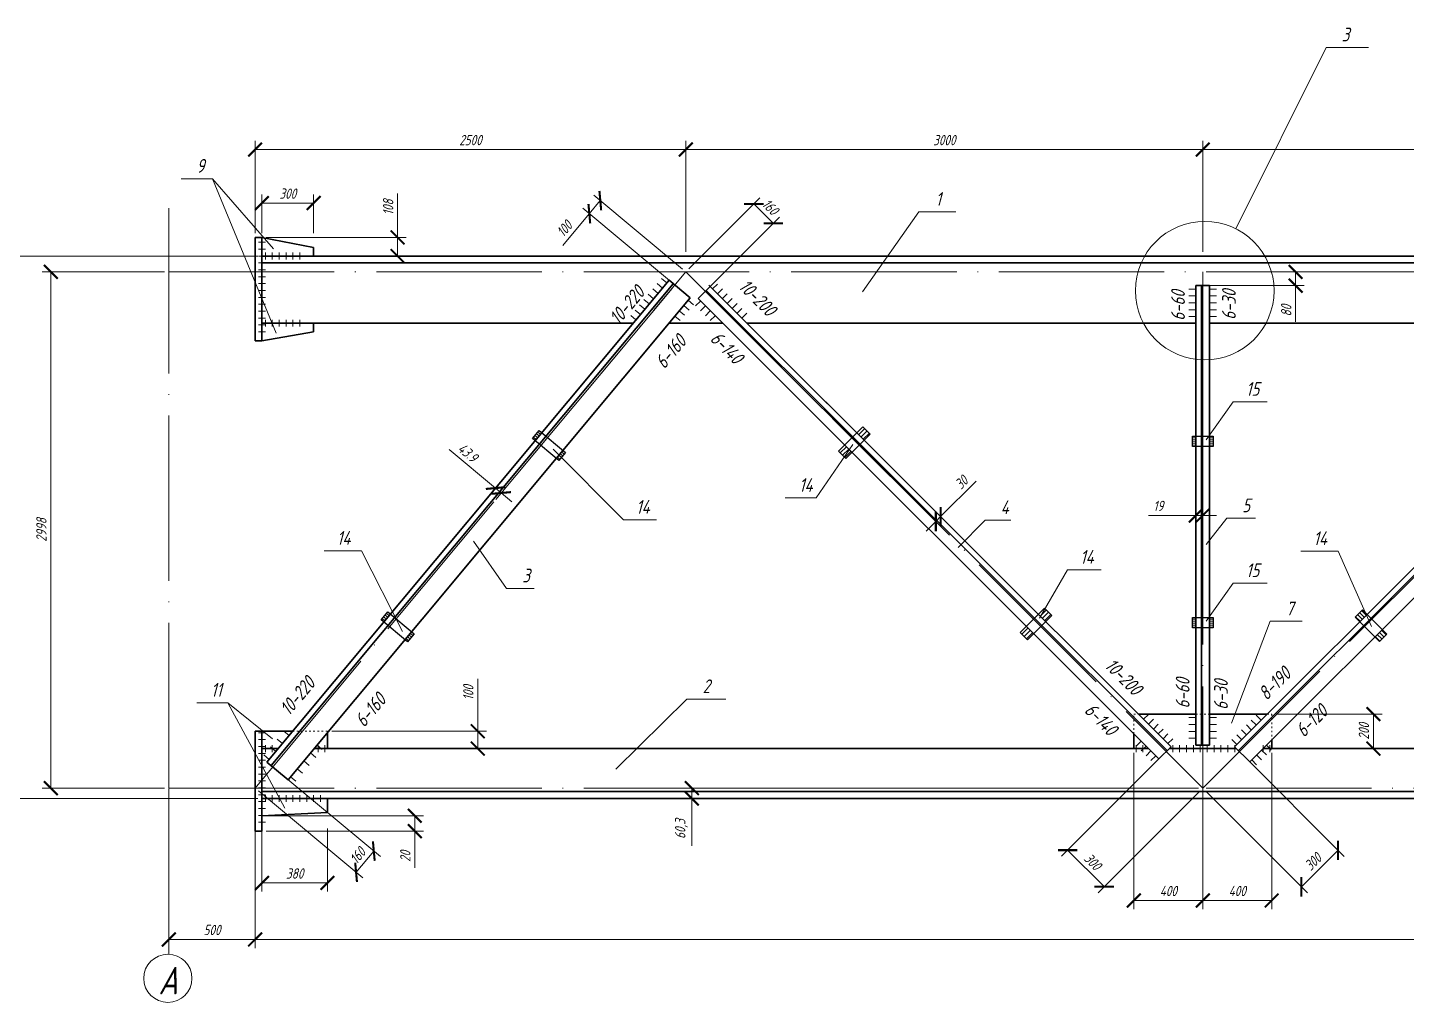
# Model space of a CAD drawing. Header units: millimetres. Extents: x 1665 to 4316, y 443 to 1647.
# Drawn here: x 2627.6 to 2827.6, y 1297.8 to 1439.3 of the extents above; entities that cross this region are included whole.
import ezdxf

# ---------------------------------------------------------------- set-up
doc = ezdxf.new("R2010")
doc.units = ezdxf.units.MM
doc.linetypes.add('ACAD_ISO03W100', pattern=[30, 12, -18])
doc.linetypes.add('ACAD_ISO04W100', pattern=[30, 24, -3, 0, -3])
doc.layers.get('0').update_dxf_attribs({"lineweight": 18})
doc.styles.get("Standard").update_dxf_attribs({"font": 'romans.shx', "width": 0.75, "oblique": 15, "height": 1.5})
doc.dimstyles.new('ISO-25', dxfattribs={"dimtxt": 1.5, "dimasz": 2, "dimexe": 1.25, "dimexo": 0.625, "dimtad": 1, "dimtxsty": 'Standard', "dimblk": 'ARCHTICK', "dimcen": 2.5, "dimadec": 0, "dimazin": 0, "dimtfac": 1, "dimtmove": 0, "dimatfit": 3, "dimldrblk": 'NONE', "dimfxl": 1, "dimlwd": 18, "dimlwe": 18, "dimarcsym": 0})

# ---------------------------------------------------------------- blocks, each defined once
blk = doc.blocks.new('_ArchTick')
at = {"color": 0, "linetype": 'ByBlock', "const_width": 0.15}
blk.add_lwpolyline([(-0.5, -0.5), (0.5, 0.5)], dxfattribs=at)
blk = doc.blocks.new('*D100')
at = {"color": 0, "lineweight": 18, "transparency": 16777216}
for p, q in [((2660.58, 1409.46), (2660.58, 1422.84)), ((2723.08, 1409.46), (2723.08, 1422.84)), ((2660.58, 1421.59), (2723.08, 1421.59))]:
    blk.add_line(p, q, dxfattribs=at)
at = {"layer": 'Defpoints', "color": 0, "transparency": 16777216}
for p in [(2723.08, 1421.59), (2660.58, 1408.83), (2723.08, 1408.83)]:
    blk.add_point(p, dxfattribs=at)
at = {"color": 0, "lineweight": 18, "transparency": 16777216, "xscale": 2, "yscale": 2, "zscale": 2, "rotation": 180}
blk.add_blockref('_ArchTick', (2660.58, 1421.59), dxfattribs=at)
at = {"color": 0, "lineweight": 18, "transparency": 16777216, "xscale": 2, "yscale": 2, "zscale": 2}
blk.add_blockref('_ArchTick', (2723.08, 1421.59), dxfattribs=at)
at = {"color": 0, "transparency": 16777216, "insert": (2691.83, 1422.96), "char_height": 1.5, "attachment_point": 5}
blk.add_mtext('2500', dxfattribs=at)
blk = doc.blocks.new('_None')
blk = doc.blocks.new('*D101')
at = {"color": 0, "lineweight": 18, "transparency": 16777216}
for p, q in [((2723.08, 1406.75), (2723.08, 1422.84)), ((2798.08, 1406.75), (2798.08, 1422.84)), ((2723.08, 1421.59), (2798.08, 1421.59))]:
    blk.add_line(p, q, dxfattribs=at)
at = {"layer": 'Defpoints', "color": 0, "transparency": 16777216}
for p in [(2798.08, 1421.59), (2723.08, 1406.12), (2798.08, 1406.12)]:
    blk.add_point(p, dxfattribs=at)
at = {"color": 0, "lineweight": 18, "transparency": 16777216, "xscale": 2, "yscale": 2, "zscale": 2, "rotation": 180}
blk.add_blockref('_ArchTick', (2723.08, 1421.59), dxfattribs=at)
at = {"color": 0, "lineweight": 18, "transparency": 16777216, "xscale": 2, "yscale": 2, "zscale": 2}
blk.add_blockref('_ArchTick', (2798.08, 1421.59), dxfattribs=at)
at = {"color": 0, "transparency": 16777216, "insert": (2760.58, 1422.96), "char_height": 1.5, "attachment_point": 5}
blk.add_mtext('3000', dxfattribs=at)
blk = doc.blocks.new('*D102')
at = {"color": 0, "lineweight": 18, "transparency": 16777216}
for p, q in [((2798.08, 1406.75), (2798.08, 1422.84)), ((2873.08, 1406.75), (2873.08, 1422.84)), ((2798.08, 1421.59), (2873.08, 1421.59))]:
    blk.add_line(p, q, dxfattribs=at)
at = {"layer": 'Defpoints', "color": 0, "transparency": 16777216}
for p in [(2873.08, 1421.59), (2798.08, 1406.12), (2873.08, 1406.12)]:
    blk.add_point(p, dxfattribs=at)
at = {"color": 0, "lineweight": 18, "transparency": 16777216, "xscale": 2, "yscale": 2, "zscale": 2, "rotation": 180}
blk.add_blockref('_ArchTick', (2798.08, 1421.59), dxfattribs=at)
at = {"color": 0, "lineweight": 18, "transparency": 16777216, "xscale": 2, "yscale": 2, "zscale": 2}
blk.add_blockref('_ArchTick', (2873.08, 1421.59), dxfattribs=at)
at = {"color": 0, "transparency": 16777216, "insert": (2835.58, 1422.96), "char_height": 1.5, "attachment_point": 5}
blk.add_mtext('3000', dxfattribs=at)
blk = doc.blocks.new('*D106')
at = {"color": 0, "lineweight": 18, "transparency": 16777216}
for p, q in [((2722.6, 1404.23), (2709.71, 1414.98)), ((2721.01, 1402.32), (2708.12, 1413.07)), ((2710.67, 1414.18), (2709.08, 1412.27)), ((2709.08, 1412.27), (2705.24, 1407.67))]:
    blk.add_line(p, q, dxfattribs=at)
at = {"layer": 'Defpoints', "color": 0, "transparency": 16777216}
for p in [(2709.08, 1412.27), (2723.08, 1403.83), (2721.49, 1401.92)]:
    blk.add_point(p, dxfattribs=at)
at = {"color": 0, "lineweight": 18, "transparency": 16777216, "xscale": 2, "yscale": 2, "zscale": 2}
for p, rotation in [((2710.67, 1414.18), 50.17563601300379), ((2709.08, 1412.27), 230.1756360130038)]:
    blk.add_blockref('_ArchTick', p, dxfattribs=dict(at, rotation=rotation))
at = {"color": 0, "transparency": 16777216, "insert": (2705.46, 1410.08), "char_height": 1.5, "attachment_point": 5, "rotation": 50.1756}
blk.add_mtext('100', dxfattribs=at)
blk = doc.blocks.new('*D107')
at = {"color": 0, "lineweight": 18, "transparency": 16777216}
for p, q in [((2723.52, 1404.27), (2733.83, 1414.59)), ((2732.94, 1413.7), (2735.78, 1410.87)), ((2726.35, 1401.45), (2736.66, 1411.76))]:
    blk.add_line(p, q, dxfattribs=at)
at = {"layer": 'Defpoints', "color": 0, "transparency": 16777216}
for p in [(2735.78, 1410.87), (2723.08, 1403.83), (2725.91, 1401)]:
    blk.add_point(p, dxfattribs=at)
at = {"color": 0, "lineweight": 18, "transparency": 16777216, "xscale": 2, "yscale": 2, "zscale": 2}
for p, rotation in [((2732.94, 1413.7), 135.0191049607834), ((2735.78, 1410.87), 315.0191049607834)]:
    blk.add_blockref('_ArchTick', p, dxfattribs=dict(at, rotation=rotation))
at = {"color": 0, "transparency": 16777216, "insert": (2735.33, 1413.26), "char_height": 1.5, "attachment_point": 5, "rotation": 315.0191}
blk.add_mtext('160', dxfattribs=at)
blk = doc.blocks.new('*D113')
at = {"color": 0, "lineweight": 18, "transparency": 16777216}
for p, q in [((2798.71, 1403.83), (2812.81, 1403.83)), ((2811.56, 1403.83), (2811.56, 1401.83)), ((2798.71, 1401.83), (2812.81, 1401.83)), ((2811.56, 1401.83), (2811.56, 1396.57))]:
    blk.add_line(p, q, dxfattribs=at)
at = {"layer": 'Defpoints', "color": 0, "transparency": 16777216}
for p in [(2798.08, 1403.83), (2798.08, 1401.83), (2811.56, 1401.83)]:
    blk.add_point(p, dxfattribs=at)
at = {"color": 0, "lineweight": 18, "transparency": 16777216, "xscale": 2, "yscale": 2, "zscale": 2}
for p, rotation in [((2811.56, 1403.83), 90), ((2811.56, 1401.83), 270)]:
    blk.add_blockref('_ArchTick', p, dxfattribs=dict(at, rotation=rotation))
at = {"color": 0, "transparency": 16777216, "insert": (2810.19, 1398.2), "char_height": 1.5, "attachment_point": 5, "rotation": 90}
blk.add_mtext('80', dxfattribs=at)
blk = doc.blocks.new('*D116')
at = {"color": 0, "lineweight": 18, "transparency": 16777216}
for p, q in [((2661.58, 1409.46), (2661.58, 1415.07)), ((2669.08, 1409.46), (2669.08, 1415.07)), ((2661.58, 1413.82), (2669.08, 1413.82))]:
    blk.add_line(p, q, dxfattribs=at)
at = {"layer": 'Defpoints', "color": 0, "transparency": 16777216}
for p in [(2669.08, 1413.82), (2661.58, 1408.83), (2669.08, 1408.83)]:
    blk.add_point(p, dxfattribs=at)
at = {"color": 0, "lineweight": 18, "transparency": 16777216, "xscale": 2, "yscale": 2, "zscale": 2, "rotation": 180}
blk.add_blockref('_ArchTick', (2661.58, 1413.82), dxfattribs=at)
at = {"color": 0, "lineweight": 18, "transparency": 16777216, "xscale": 2, "yscale": 2, "zscale": 2}
blk.add_blockref('_ArchTick', (2669.08, 1413.82), dxfattribs=at)
at = {"color": 0, "transparency": 16777216, "insert": (2665.33, 1415.19), "char_height": 1.5, "attachment_point": 5}
blk.add_mtext('300', dxfattribs=at)
blk = doc.blocks.new('*D117')
at = {"color": 0, "lineweight": 18, "transparency": 16777216}
for p, q in [((2844.08, 1406.12), (2844.08, 1413.09)), ((2798.71, 1406.12), (2845.33, 1406.12)), ((2844.08, 1403.83), (2844.08, 1406.12)), ((2798.71, 1403.83), (2845.33, 1403.83))]:
    blk.add_line(p, q, dxfattribs=at)
at = {"layer": 'Defpoints', "color": 0, "transparency": 16777216}
for p in [(2798.08, 1406.12), (2844.08, 1406.12), (2798.08, 1403.83)]:
    blk.add_point(p, dxfattribs=at)
at = {"color": 0, "lineweight": 18, "transparency": 16777216, "xscale": 2, "yscale": 2, "zscale": 2}
for p, rotation in [((2844.08, 1406.12), 90), ((2844.08, 1403.83), 270)]:
    blk.add_blockref('_ArchTick', p, dxfattribs=dict(at, rotation=rotation))
at = {"color": 0, "transparency": 16777216, "insert": (2842.56, 1410.61), "char_height": 1.5, "attachment_point": 5, "rotation": 90}
blk.add_mtext('91,7', dxfattribs=at)
blk = doc.blocks.new('*D118')
at = {"color": 0, "lineweight": 18, "transparency": 16777216}
for p, q in [((2788.08, 1333.99), (2788.08, 1311.31)), ((2798.08, 1333.99), (2798.08, 1311.31)), ((2788.08, 1312.56), (2798.08, 1312.56))]:
    blk.add_line(p, q, dxfattribs=at)
at = {"layer": 'Defpoints', "color": 0, "transparency": 16777216}
for p in [(2788.08, 1334.62), (2798.08, 1334.62), (2798.08, 1312.56)]:
    blk.add_point(p, dxfattribs=at)
at = {"color": 0, "lineweight": 18, "transparency": 16777216, "xscale": 2, "yscale": 2, "zscale": 2, "rotation": 180}
blk.add_blockref('_ArchTick', (2788.08, 1312.56), dxfattribs=at)
at = {"color": 0, "lineweight": 18, "transparency": 16777216, "xscale": 2, "yscale": 2, "zscale": 2}
blk.add_blockref('_ArchTick', (2798.08, 1312.56), dxfattribs=at)
at = {"color": 0, "transparency": 16777216, "insert": (2793.08, 1313.94), "char_height": 1.5, "attachment_point": 5}
blk.add_mtext('400', dxfattribs=at)
blk = doc.blocks.new('*D119')
at = {"color": 0, "lineweight": 18, "transparency": 16777216}
for p, q in [((2798.08, 1333.99), (2798.08, 1311.31)), ((2808.08, 1333.99), (2808.08, 1311.31)), ((2798.08, 1312.56), (2808.08, 1312.56))]:
    blk.add_line(p, q, dxfattribs=at)
at = {"layer": 'Defpoints', "color": 0, "transparency": 16777216}
for p in [(2798.08, 1334.62), (2808.08, 1334.62), (2808.08, 1312.56)]:
    blk.add_point(p, dxfattribs=at)
at = {"color": 0, "lineweight": 18, "transparency": 16777216, "xscale": 2, "yscale": 2, "zscale": 2, "rotation": 180}
blk.add_blockref('_ArchTick', (2798.08, 1312.56), dxfattribs=at)
at = {"color": 0, "lineweight": 18, "transparency": 16777216, "xscale": 2, "yscale": 2, "zscale": 2}
blk.add_blockref('_ArchTick', (2808.08, 1312.56), dxfattribs=at)
at = {"color": 0, "transparency": 16777216, "insert": (2803.08, 1313.94), "char_height": 1.5, "attachment_point": 5}
blk.add_mtext('400', dxfattribs=at)
blk = doc.blocks.new('*D120')
at = {"color": 0, "lineweight": 18, "transparency": 16777216}
for p, q in [((2792.33, 1333.74), (2777.59, 1318.99)), ((2797.64, 1328.44), (2782.9, 1313.69)), ((2778.48, 1319.87), (2783.78, 1314.57))]:
    blk.add_line(p, q, dxfattribs=at)
at = {"layer": 'Defpoints', "color": 0, "transparency": 16777216}
for p in [(2792.78, 1334.18), (2798.08, 1328.88), (2783.78, 1314.57)]:
    blk.add_point(p, dxfattribs=at)
at = {"color": 0, "lineweight": 18, "transparency": 16777216, "xscale": 2, "yscale": 2, "zscale": 2}
for p, rotation in [((2778.48, 1319.87), 135.0191049607835), ((2783.78, 1314.57), 315.0191049607835)]:
    blk.add_blockref('_ArchTick', p, dxfattribs=dict(at, rotation=rotation))
at = {"color": 0, "transparency": 16777216, "insert": (2782.1, 1318.2), "char_height": 1.5, "attachment_point": 5, "rotation": 315.0191}
blk.add_mtext('300', dxfattribs=at)
blk = doc.blocks.new('*D121')
at = {"color": 0, "lineweight": 18, "transparency": 16777216}
for p, q in [((2803.83, 1333.74), (2818.59, 1318.97)), ((2798.52, 1328.44), (2813.29, 1313.67)), ((2812.4, 1314.55), (2817.71, 1319.85))]:
    blk.add_line(p, q, dxfattribs=at)
at = {"layer": 'Defpoints', "color": 0, "transparency": 16777216}
for p in [(2803.39, 1334.18), (2798.08, 1328.88), (2817.71, 1319.85)]:
    blk.add_point(p, dxfattribs=at)
at = {"color": 0, "lineweight": 18, "transparency": 16777216, "xscale": 2, "yscale": 2, "zscale": 2}
for p, rotation in [((2817.71, 1319.85), 44.9808950392165), ((2812.4, 1314.55), 224.9808950392165)]:
    blk.add_blockref('_ArchTick', p, dxfattribs=dict(at, rotation=rotation))
at = {"color": 0, "transparency": 16777216, "insert": (2814.08, 1318.18), "char_height": 1.5, "attachment_point": 5, "rotation": 44.9809}
blk.add_mtext('300', dxfattribs=at)
blk = doc.blocks.new('*D126')
at = {"color": 0, "lineweight": 18, "transparency": 16777216}
for p, q in [((2661.58, 1324.25), (2661.58, 1313.86)), ((2671.08, 1323.01), (2671.08, 1313.86)), ((2661.58, 1315.11), (2671.08, 1315.11))]:
    blk.add_line(p, q, dxfattribs=at)
at = {"layer": 'Defpoints', "color": 0, "transparency": 16777216}
for p in [(2661.58, 1324.87), (2671.08, 1323.63), (2671.08, 1315.11)]:
    blk.add_point(p, dxfattribs=at)
at = {"color": 0, "lineweight": 18, "transparency": 16777216, "xscale": 2, "yscale": 2, "zscale": 2, "rotation": 180}
blk.add_blockref('_ArchTick', (2661.58, 1315.11), dxfattribs=at)
at = {"color": 0, "lineweight": 18, "transparency": 16777216, "xscale": 2, "yscale": 2, "zscale": 2}
blk.add_blockref('_ArchTick', (2671.08, 1315.11), dxfattribs=at)
at = {"color": 0, "transparency": 16777216, "insert": (2666.33, 1316.48), "char_height": 1.5, "attachment_point": 5}
blk.add_mtext('380', dxfattribs=at)
blk = doc.blocks.new('*D128')
at = {"color": 0, "lineweight": 18, "transparency": 16777216}
for p, q in [((2648.08, 1325.75), (2648.08, 1305.65)), ((2660.58, 1325.75), (2660.58, 1305.65)), ((2648.08, 1306.9), (2660.58, 1306.9))]:
    blk.add_line(p, q, dxfattribs=at)
at = {"layer": 'Defpoints', "color": 0, "transparency": 16777216}
for p in [(2648.08, 1326.38), (2660.58, 1326.38), (2660.58, 1306.9)]:
    blk.add_point(p, dxfattribs=at)
at = {"color": 0, "lineweight": 18, "transparency": 16777216, "xscale": 2, "yscale": 2, "zscale": 2, "rotation": 180}
blk.add_blockref('_ArchTick', (2648.08, 1306.9), dxfattribs=at)
at = {"color": 0, "lineweight": 18, "transparency": 16777216, "xscale": 2, "yscale": 2, "zscale": 2}
blk.add_blockref('_ArchTick', (2660.58, 1306.9), dxfattribs=at)
at = {"color": 0, "transparency": 16777216, "insert": (2654.33, 1308.28), "char_height": 1.5, "attachment_point": 5}
blk.add_mtext('500', dxfattribs=at)
blk = doc.blocks.new('*D129')
at = {"color": 0, "lineweight": 18, "transparency": 16777216}
for p, q in [((2660.58, 1328.26), (2660.58, 1305.65)), ((3098.08, 1328.26), (3098.08, 1305.65)), ((2660.58, 1306.9), (3098.08, 1306.9))]:
    blk.add_line(p, q, dxfattribs=at)
at = {"layer": 'Defpoints', "color": 0, "transparency": 16777216}
for p in [(2660.58, 1328.88), (3098.08, 1328.88), (3098.08, 1306.9)]:
    blk.add_point(p, dxfattribs=at)
at = {"color": 0, "lineweight": 18, "transparency": 16777216, "xscale": 2, "yscale": 2, "zscale": 2, "rotation": 180}
blk.add_blockref('_ArchTick', (2660.58, 1306.9), dxfattribs=at)
at = {"color": 0, "lineweight": 18, "transparency": 16777216, "xscale": 2, "yscale": 2, "zscale": 2}
blk.add_blockref('_ArchTick', (3098.08, 1306.9), dxfattribs=at)
at = {"color": 0, "transparency": 16777216, "insert": (2879.33, 1308.28), "char_height": 1.5, "attachment_point": 5}
blk.add_mtext('17500', dxfattribs=at)
blk = doc.blocks.new('*D130')
at = {"color": 0, "lineweight": 18, "transparency": 16777216}
for p, q in [((2808.71, 1339.62), (2824.09, 1339.62)), ((2822.84, 1339.62), (2822.84, 1334.62)), ((2808.71, 1334.62), (2824.09, 1334.62))]:
    blk.add_line(p, q, dxfattribs=at)
at = {"layer": 'Defpoints', "color": 0, "transparency": 16777216}
for p in [(2808.08, 1339.62), (2808.08, 1334.62), (2822.84, 1334.62)]:
    blk.add_point(p, dxfattribs=at)
at = {"color": 0, "lineweight": 18, "transparency": 16777216, "xscale": 2, "yscale": 2, "zscale": 2}
for p, rotation in [((2822.84, 1339.62), 90), ((2822.84, 1334.62), 270)]:
    blk.add_blockref('_ArchTick', p, dxfattribs=dict(at, rotation=rotation))
at = {"color": 0, "transparency": 16777216, "insert": (2821.46, 1337.12), "char_height": 1.5, "attachment_point": 5, "rotation": 90}
blk.add_mtext('200', dxfattribs=at)
blk = doc.blocks.new('*D132')
at = {"color": 0, "lineweight": 18, "transparency": 16777216}
for p, q in [((2797.46, 1328.88), (2722.71, 1328.88)), ((2723.96, 1328.88), (2723.96, 1327.37)), ((2797.46, 1327.37), (2722.71, 1327.37)), ((2723.96, 1327.37), (2723.96, 1320.51))]:
    blk.add_line(p, q, dxfattribs=at)
at = {"layer": 'Defpoints', "color": 0, "transparency": 16777216}
for p in [(2723.96, 1328.88), (2798.08, 1328.88), (2798.08, 1327.37)]:
    blk.add_point(p, dxfattribs=at)
at = {"color": 0, "lineweight": 18, "transparency": 16777216, "xscale": 2, "yscale": 2, "zscale": 2}
for p, rotation in [((2723.96, 1328.88), 90), ((2723.96, 1327.37), 270)]:
    blk.add_blockref('_ArchTick', p, dxfattribs=dict(at, rotation=rotation))
at = {"color": 0, "transparency": 16777216, "insert": (2722.44, 1322.94), "char_height": 1.5, "attachment_point": 5, "rotation": 90}
blk.add_mtext('60,3', dxfattribs=at)
blk = doc.blocks.new('*D133')
at = {"color": 0, "lineweight": 18, "transparency": 16777216}
for p, q in [((2663.62, 1331.55), (2678.77, 1318.93)), ((2661.06, 1328.48), (2676.2, 1315.85)), ((2675.24, 1316.65), (2677.81, 1319.73))]:
    blk.add_line(p, q, dxfattribs=at)
at = {"layer": 'Defpoints', "color": 0, "transparency": 16777216}
for p in [(2663.14, 1331.95), (2660.58, 1328.88), (2677.81, 1319.73)]:
    blk.add_point(p, dxfattribs=at)
at = {"color": 0, "lineweight": 18, "transparency": 16777216, "xscale": 2, "yscale": 2, "zscale": 2}
for p, rotation in [((2677.81, 1319.73), 50.17563601300478), ((2675.24, 1316.65), 230.1756360130048)]:
    blk.add_blockref('_ArchTick', p, dxfattribs=dict(at, rotation=rotation))
at = {"color": 0, "transparency": 16777216, "insert": (2675.47, 1319.07), "char_height": 1.5, "attachment_point": 5, "rotation": 50.1756}
blk.add_mtext('160', dxfattribs=at)
blk = doc.blocks.new('*D135')
at = {"color": 0, "lineweight": 18, "transparency": 16777216}
for p, q in [((2662.21, 1324.87), (2685, 1324.87)), ((2683.75, 1324.87), (2683.75, 1322.63)), ((2662.21, 1322.63), (2685, 1322.63)), ((2683.75, 1322.63), (2683.75, 1317.29))]:
    blk.add_line(p, q, dxfattribs=at)
at = {"layer": 'Defpoints', "color": 0, "transparency": 16777216}
for p in [(2661.58, 1324.87), (2661.58, 1322.63), (2683.75, 1322.63)]:
    blk.add_point(p, dxfattribs=at)
at = {"color": 0, "lineweight": 18, "transparency": 16777216, "xscale": 2, "yscale": 2, "zscale": 2}
for p, rotation in [((2683.75, 1324.87), 90), ((2683.75, 1322.63), 270)]:
    blk.add_blockref('_ArchTick', p, dxfattribs=dict(at, rotation=rotation))
at = {"color": 0, "transparency": 16777216, "insert": (2682.38, 1318.96), "char_height": 1.5, "attachment_point": 5, "rotation": 90}
blk.add_mtext('20', dxfattribs=at)
blk = doc.blocks.new('*D149')
at = {"color": 0, "lineweight": 18, "transparency": 16777216}
for p, q in [((2647.46, 1403.83), (2629.7, 1403.83)), ((2630.95, 1403.83), (2630.95, 1328.88)), ((2647.46, 1328.88), (2629.7, 1328.88))]:
    blk.add_line(p, q, dxfattribs=at)
at = {"layer": 'Defpoints', "color": 0, "transparency": 16777216}
for p in [(2648.08, 1403.83), (2630.95, 1328.88), (2648.08, 1328.88)]:
    blk.add_point(p, dxfattribs=at)
at = {"color": 0, "lineweight": 18, "transparency": 16777216, "xscale": 2, "yscale": 2, "zscale": 2}
for p, rotation in [((2630.95, 1403.83), 90), ((2630.95, 1328.88), 270)]:
    blk.add_blockref('_ArchTick', p, dxfattribs=dict(at, rotation=rotation))
at = {"color": 0, "transparency": 16777216, "insert": (2629.58, 1366.36), "char_height": 1.5, "attachment_point": 5, "rotation": 90}
blk.add_mtext('2998', dxfattribs=at)
blk = doc.blocks.new('*D150')
at = {"color": 0, "lineweight": 18, "transparency": 16777216}
for p, q in [((2660.96, 1406.12), (2612.2, 1406.12)), ((2613.45, 1406.12), (2613.45, 1327.37)), ((2660.96, 1327.37), (2612.2, 1327.37))]:
    blk.add_line(p, q, dxfattribs=at)
at = {"layer": 'Defpoints', "color": 0, "transparency": 16777216}
for p in [(2661.58, 1406.12), (2613.45, 1327.37), (2661.58, 1327.37)]:
    blk.add_point(p, dxfattribs=at)
at = {"color": 0, "lineweight": 18, "transparency": 16777216, "xscale": 2, "yscale": 2, "zscale": 2}
for p, rotation in [((2613.45, 1406.12), 90), ((2613.45, 1327.37), 270)]:
    blk.add_blockref('_ArchTick', p, dxfattribs=dict(at, rotation=rotation))
at = {"color": 0, "transparency": 16777216, "insert": (2612.07, 1366.75), "char_height": 1.5, "attachment_point": 5, "rotation": 90}
blk.add_mtext('3150', dxfattribs=at)
blk = doc.blocks.new('*D151')
at = {"color": 0, "lineweight": 18, "transparency": 16777216}
for p, q in [((2692.89, 1337.13), (2692.89, 1344.72)), ((2671.71, 1337.13), (2694.14, 1337.13)), ((2692.89, 1334.62), (2692.89, 1337.13)), ((2671.71, 1334.62), (2694.14, 1334.62))]:
    blk.add_line(p, q, dxfattribs=at)
at = {"layer": 'Defpoints', "color": 0, "transparency": 16777216}
for p in [(2671.08, 1337.13), (2671.08, 1334.62), (2692.89, 1334.62)]:
    blk.add_point(p, dxfattribs=at)
at = {"color": 0, "lineweight": 18, "transparency": 16777216, "xscale": 2, "yscale": 2, "zscale": 2}
for p, rotation in [((2692.89, 1337.13), 90), ((2692.89, 1334.62), 270)]:
    blk.add_blockref('_ArchTick', p, dxfattribs=dict(at, rotation=rotation))
at = {"color": 0, "transparency": 16777216, "insert": (2691.52, 1342.73), "char_height": 1.5, "attachment_point": 5, "rotation": 90}
blk.add_mtext('100', dxfattribs=at)
blk = doc.blocks.new('*D154')
at = {"color": 0, "lineweight": 18, "transparency": 16777216}
for p, q in [((2681.26, 1408.83), (2681.26, 1415.21)), ((2662.21, 1408.83), (2682.51, 1408.83)), ((2681.26, 1406.12), (2681.26, 1408.83)), ((2662.21, 1406.12), (2682.51, 1406.12))]:
    blk.add_line(p, q, dxfattribs=at)
at = {"layer": 'Defpoints', "color": 0, "transparency": 16777216}
for p in [(2661.58, 1408.83), (2661.58, 1406.12), (2681.26, 1406.12)]:
    blk.add_point(p, dxfattribs=at)
at = {"color": 0, "lineweight": 18, "transparency": 16777216, "xscale": 2, "yscale": 2, "zscale": 2}
for p, rotation in [((2681.26, 1408.83), 90), ((2681.26, 1406.12), 270)]:
    blk.add_blockref('_ArchTick', p, dxfattribs=dict(at, rotation=rotation))
at = {"color": 0, "transparency": 16777216, "insert": (2679.89, 1413.21), "char_height": 1.5, "attachment_point": 5, "rotation": 90}
blk.add_mtext('108', dxfattribs=at)
blk = doc.blocks.new('*D163')
at = {"color": 0, "lineweight": 18, "transparency": 16777216}
for p, q in [((2725.73, 1401.18), (2760.23, 1366.71)), ((2726.44, 1401.89), (2760.94, 1367.41)), ((2760.05, 1368.3), (2765.19, 1373.44)), ((2759.35, 1367.59), (2757.93, 1366.18)), ((2759.35, 1367.59), (2760.05, 1368.3))]:
    blk.add_line(p, q, dxfattribs=at)
at = {"layer": 'Defpoints', "color": 0, "transparency": 16777216}
for p in [(2725.29, 1401.62), (2726, 1402.33), (2760.05, 1368.3)]:
    blk.add_point(p, dxfattribs=at)
at = {"color": 0, "lineweight": 18, "transparency": 16777216, "xscale": 2, "yscale": 2, "zscale": 2}
for p, rotation in [((2759.35, 1367.59), 45.01910496078195), ((2760.05, 1368.3), 225.0191049607819)]:
    blk.add_blockref('_ArchTick', p, dxfattribs=dict(at, rotation=rotation))
at = {"color": 0, "transparency": 16777216, "insert": (2763.06, 1373.25), "char_height": 1.5, "attachment_point": 5, "rotation": 45.0191}
blk.add_mtext('30', dxfattribs=at)
blk = doc.blocks.new('*D164')
at = {"color": 0, "lineweight": 18, "transparency": 16777216}
for p, q in [((2720.24, 1402.14), (2694.67, 1371.48)), ((2721.09, 1401.44), (2695.51, 1370.77)), ((2695.47, 1372.44), (2688.73, 1378.06)), ((2696.31, 1371.73), (2695.47, 1372.44)), ((2696.31, 1371.73), (2697.85, 1370.45))]:
    blk.add_line(p, q, dxfattribs=at)
at = {"layer": 'Defpoints', "color": 0, "transparency": 16777216}
for p in [(2720.64, 1402.62), (2721.49, 1401.92), (2695.47, 1372.44)]:
    blk.add_point(p, dxfattribs=at)
at = {"color": 0, "lineweight": 18, "transparency": 16777216, "xscale": 2, "yscale": 2, "zscale": 2}
for p, rotation in [((2695.47, 1372.44), 320.1756360129997), ((2696.31, 1371.73), 140.1756360129997)]:
    blk.add_blockref('_ArchTick', p, dxfattribs=dict(at, rotation=rotation))
at = {"color": 0, "transparency": 16777216, "insert": (2691.44, 1377.59), "char_height": 1.5, "attachment_point": 5, "rotation": 320.1756}
blk.add_mtext('43.9', dxfattribs=at)
blk = doc.blocks.new('*D167')
at = {"color": 0, "lineweight": 18, "transparency": 16777216}
for p, q in [((2797.08, 1401.21), (2797.08, 1367.22)), ((2798.08, 1401.21), (2798.08, 1367.22)), ((2797.08, 1368.47), (2790.2, 1368.47)), ((2798.08, 1368.47), (2797.08, 1368.47)), ((2798.08, 1368.47), (2800.08, 1368.47))]:
    blk.add_line(p, q, dxfattribs=at)
at = {"layer": 'Defpoints', "color": 0, "transparency": 16777216}
for p in [(2797.08, 1401.83), (2798.08, 1401.83), (2797.08, 1368.47)]:
    blk.add_point(p, dxfattribs=at)
at = {"color": 0, "lineweight": 18, "transparency": 16777216, "xscale": 2, "yscale": 2, "zscale": 2}
blk.add_blockref('_ArchTick', (2797.08, 1368.47), dxfattribs=at)
at = {"color": 0, "lineweight": 18, "transparency": 16777216, "xscale": 2, "yscale": 2, "zscale": 2, "rotation": 180}
blk.add_blockref('_ArchTick', (2798.08, 1368.47), dxfattribs=at)
at = {"color": 0, "transparency": 16777216, "insert": (2791.64, 1369.85), "char_height": 1.5, "attachment_point": 5}
blk.add_mtext('19', dxfattribs=at)

msp = doc.modelspace()

# ---------------------------------------------------------------- linework, layer by layer
for p, q in [((2802.861, 1410.101), (2815.98, 1436.423)), ((2815.98, 1436.423), (2822.142, 1436.423)), ((2654.424, 1417.361), (2649.849, 1417.361)), ((2663.275, 1407.197), (2654.424, 1417.361)), ((2654.424, 1417.361), (2663.653, 1394.911)), ((2748.726, 1400.955), (2756.903, 1412.54)), ((2756.903, 1412.54), (2762.256, 1412.54)), ((2662.081, 1408.125), (2661.081, 1408.125)), ((2662.081, 1407.125), (2661.081, 1407.125)), ((2662.081, 1405.625), (2662.081, 1406.625)), ((2663.081, 1405.625), (2663.081, 1406.625)), ((2664.081, 1405.625), (2664.081, 1406.625)), ((2665.081, 1405.625), (2665.081, 1406.625)), ((2666.081, 1405.625), (2666.081, 1406.625)), ((2667.081, 1405.625), (2667.081, 1406.625)), ((2662.081, 1406.125), (2661.081, 1406.125)), ((2662.081, 1405.125), (2661.081, 1405.125)), ((2662.081, 1404.125), (2661.081, 1404.125)), ((2662.081, 1403.125), (2661.081, 1403.125)), ((2720.327, 1402.244), (2719.561, 1402.887)), ((2662.081, 1402.125), (2661.081, 1402.125)), ((2662.081, 1401.125), (2661.081, 1401.125)), ((2718.406, 1399.94), (2717.64, 1400.583)), ((2719.047, 1400.708), (2718.28, 1401.351)), ((2719.687, 1401.476), (2718.921, 1402.119)), ((2726.973, 1401.356), (2727.681, 1402.063)), ((2727.681, 1400.649), (2728.388, 1401.356)), ((2728.388, 1399.942), (2729.095, 1400.649)), ((2797.081, 1401.332), (2796.081, 1401.332)), ((2800.081, 1401.332), (2799.081, 1401.332)), ((2662.081, 1400.125), (2661.081, 1400.125)), ((2662.081, 1399.125), (2661.081, 1399.125)), ((2717.125, 1398.404), (2716.359, 1399.047)), ((2717.766, 1399.172), (2717, 1399.815)), ((2723.542, 1398.291), (2722.775, 1398.934)), ((2724.182, 1399.059), (2723.416, 1399.702)), ((2724.499, 1398.881), (2725.206, 1399.588)), ((2725.206, 1398.174), (2725.913, 1398.881)), ((2729.095, 1399.235), (2729.803, 1399.942)), ((2729.803, 1398.528), (2730.51, 1399.235)), ((2730.51, 1397.821), (2731.217, 1398.528)), ((2797.081, 1400.332), (2796.081, 1400.332)), ((2797.081, 1399.332), (2796.081, 1399.332)), ((2800.081, 1400.332), (2799.081, 1400.332)), ((2800.081, 1399.332), (2799.081, 1399.332)), ((2662.081, 1398.125), (2661.081, 1398.125)), ((2662.081, 1397.125), (2661.081, 1397.125)), ((2662.081, 1395.885), (2662.081, 1396.885)), ((2663.081, 1395.885), (2663.081, 1396.885)), ((2664.081, 1395.885), (2664.081, 1396.885)), ((2665.081, 1395.885), (2665.081, 1396.885)), ((2666.081, 1395.885), (2666.081, 1396.885)), ((2667.081, 1395.885), (2667.081, 1396.885)), ((2715.844, 1396.868), (2715.078, 1397.511)), ((2716.485, 1397.636), (2715.719, 1398.279)), ((2722.261, 1396.755), (2721.495, 1397.398)), ((2722.901, 1397.523), (2722.135, 1398.166)), ((2725.913, 1397.467), (2726.62, 1398.174)), ((2726.621, 1396.76), (2727.328, 1397.467)), ((2731.217, 1397.115), (2731.925, 1397.822)), ((2797.081, 1398.332), (2796.081, 1398.332)), ((2797.081, 1397.332), (2796.081, 1397.332)), ((2800.081, 1398.332), (2799.081, 1398.332)), ((2800.081, 1397.332), (2799.081, 1397.332)), ((2662.081, 1396.125), (2661.081, 1396.125)), ((2662.081, 1395.125), (2661.081, 1395.125)), ((2798.593, 1379.454), (2802.507, 1384.96)), ((2802.507, 1384.96), (2807.422, 1384.96)), ((2701.99, 1380.26), (2701.609, 1380.576)), ((2747.901, 1380.442), (2748.785, 1381.326)), ((2748.156, 1380.188), (2749.044, 1381.068)), ((2748.489, 1379.854), (2749.377, 1380.734)), ((2748.82, 1379.521), (2749.708, 1380.401)), ((2701.361, 1379.51), (2700.979, 1379.826)), ((2701.573, 1379.76), (2701.192, 1380.076)), ((2701.782, 1380.01), (2701.4, 1380.326)), ((2747.333, 1378.752), (2741.975, 1371.013)), ((2745.492, 1377.548), (2746.38, 1378.428)), ((2797.081, 1379.754), (2796.581, 1379.754)), ((2797.081, 1379.454), (2796.581, 1379.454)), ((2797.081, 1379.154), (2796.581, 1379.154)), ((2797.081, 1378.854), (2796.581, 1378.854)), ((2797.081, 1378.554), (2796.581, 1378.554)), ((2799.581, 1379.754), (2799.081, 1379.754)), ((2799.581, 1379.454), (2799.081, 1379.454)), ((2799.581, 1379.154), (2799.081, 1379.154)), ((2799.581, 1378.854), (2799.081, 1378.854)), ((2799.581, 1378.554), (2799.081, 1378.554)), ((2703.845, 1378.113), (2714.04, 1367.839)), ((2704.806, 1376.619), (2704.425, 1376.935)), ((2705.019, 1376.869), (2704.637, 1377.185)), ((2705.227, 1377.119), (2704.846, 1377.435)), ((2705.436, 1377.369), (2705.054, 1377.685)), ((2745.825, 1377.215), (2746.714, 1378.094)), ((2746.156, 1376.881), (2747.044, 1377.761)), ((2741.975, 1371.013), (2737.483, 1371.013)), ((2714.04, 1367.839), (2718.819, 1367.839)), ((2762.587, 1363.817), (2766.532, 1367.795)), ((2766.532, 1367.795), (2770.214, 1367.795)), ((2798.591, 1364.232), (2801.562, 1368.053)), ((2801.562, 1368.053), (2805.722, 1368.053)), ((2692.26, 1364.725), (2697.085, 1357.875)), ((2676.015, 1363.318), (2670.62, 1363.318)), ((2681.993, 1351.636), (2676.015, 1363.318)), ((2817.704, 1363.277), (2812.308, 1363.277)), ((2822.546, 1352.335), (2817.704, 1363.277)), ((2774.402, 1353.572), (2778.46, 1360.571)), ((2778.46, 1360.571), (2783.351, 1360.571)), ((2798.593, 1353.128), (2802.507, 1358.634)), ((2802.507, 1358.634), (2807.422, 1358.634)), ((2697.085, 1357.875), (2701.085, 1357.875)), ((2774.5, 1353.861), (2775.388, 1354.741)), ((2774.833, 1353.528), (2775.721, 1354.408)), ((2821.801, 1354.001), (2821.137, 1354.662)), ((2679.409, 1353.185), (2679.027, 1353.501)), ((2679.622, 1353.435), (2679.24, 1353.751)), ((2679.83, 1353.685), (2679.449, 1354.001)), ((2680.038, 1353.935), (2679.657, 1354.251)), ((2775.164, 1353.194), (2776.052, 1354.074)), ((2797.081, 1353.428), (2796.581, 1353.428)), ((2797.081, 1353.128), (2796.581, 1353.128)), ((2797.081, 1352.828), (2796.581, 1352.828)), ((2797.081, 1352.528), (2796.581, 1352.528)), ((2799.581, 1353.428), (2799.081, 1353.428)), ((2799.581, 1353.128), (2799.081, 1353.128)), ((2799.581, 1352.828), (2799.081, 1352.828)), ((2799.581, 1352.528), (2799.081, 1352.528)), ((2802.239, 1338.321), (2807.884, 1353.095)), ((2807.884, 1353.095), (2812.513, 1353.095)), ((2820.901, 1353.101), (2820.236, 1353.762)), ((2821.201, 1353.401), (2820.536, 1354.062)), ((2821.501, 1353.701), (2820.837, 1354.362)), ((2682.854, 1350.294), (2682.473, 1350.61)), ((2683.067, 1350.544), (2682.686, 1350.86)), ((2683.275, 1350.794), (2682.894, 1351.11)), ((2683.484, 1351.044), (2683.102, 1351.36)), ((2771.836, 1351.222), (2772.724, 1352.102)), ((2772.169, 1350.888), (2773.057, 1351.768)), ((2772.5, 1350.555), (2773.388, 1351.435)), ((2797.081, 1352.228), (2796.581, 1352.228)), ((2799.581, 1352.228), (2799.081, 1352.228)), ((2823.774, 1350.228), (2823.109, 1350.89)), ((2824.074, 1350.528), (2823.409, 1351.19)), ((2824.374, 1350.828), (2823.709, 1351.49)), ((2824.674, 1351.128), (2824.01, 1351.79)), ((2656.634, 1341.278), (2652.156, 1341.278)), ((2663.114, 1336.043), (2656.634, 1341.278)), ((2656.634, 1341.278), (2664.88, 1325.985)), ((2712.901, 1331.651), (2723.235, 1341.79)), ((2723.235, 1341.79), (2728.9, 1341.79)), ((2789.497, 1338.874), (2790.204, 1339.581)), ((2790.204, 1338.167), (2790.911, 1338.874)), ((2797.081, 1339.117), (2796.081, 1339.117)), ((2800.081, 1339.117), (2799.081, 1339.117)), ((2805.832, 1338.042), (2805.125, 1338.749)), ((2806.539, 1338.749), (2805.832, 1339.456)), ((2662.081, 1336.925), (2661.081, 1336.925)), ((2661.581, 1334.617), (2661.581, 1337.117)), ((2665.512, 1336.509), (2664.746, 1337.152)), ((2790.912, 1337.46), (2791.619, 1338.167)), ((2791.619, 1336.753), (2792.326, 1337.46)), ((2792.326, 1336.046), (2793.033, 1336.754)), ((2797.081, 1338.117), (2796.081, 1338.117)), ((2797.081, 1337.117), (2796.081, 1337.117)), ((2800.081, 1338.117), (2799.081, 1338.117)), ((2800.081, 1337.117), (2799.081, 1337.117)), ((2803.71, 1335.922), (2803.003, 1336.629)), ((2804.417, 1336.629), (2803.71, 1337.336)), ((2805.125, 1337.335), (2804.418, 1338.042)), ((2662.081, 1335.925), (2661.081, 1335.925)), ((2662.081, 1334.925), (2661.081, 1334.925)), ((2662.081, 1334.117), (2662.081, 1335.117)), ((2663.59, 1334.205), (2662.824, 1334.848)), ((2663.081, 1334.117), (2663.081, 1335.117)), ((2664.551, 1335.357), (2663.785, 1336)), ((2670.336, 1334.488), (2669.57, 1335.13)), ((2669.721, 1334.117), (2669.721, 1335.117)), ((2670.721, 1334.117), (2670.721, 1335.117)), ((2788.397, 1335.117), (2788.397, 1334.117)), ((2788.437, 1334.985), (2789.144, 1335.692)), ((2789.144, 1334.278), (2789.851, 1334.986)), ((2789.397, 1335.117), (2789.397, 1334.117)), ((2793.034, 1335.34), (2793.741, 1336.047)), ((2793.723, 1335.117), (2793.723, 1334.117)), ((2794.723, 1335.117), (2794.723, 1334.117)), ((2795.723, 1335.117), (2795.723, 1334.117)), ((2797.081, 1336.117), (2796.081, 1336.117)), ((2796.723, 1335.117), (2796.723, 1334.117)), ((2797.723, 1335.117), (2797.723, 1334.117)), ((2798.723, 1335.117), (2798.723, 1334.117)), ((2800.081, 1336.117), (2799.081, 1336.117)), ((2799.723, 1335.117), (2799.723, 1334.117)), ((2800.723, 1335.117), (2800.723, 1334.117)), ((2801.723, 1335.117), (2801.723, 1334.117)), ((2803.003, 1335.215), (2802.296, 1335.922)), ((2802.723, 1335.117), (2802.723, 1334.117)), ((2807.315, 1333.692), (2806.608, 1334.4)), ((2806.826, 1335.117), (2806.826, 1334.117)), ((2808.022, 1334.399), (2807.315, 1335.106)), ((2807.826, 1335.117), (2807.826, 1334.117)), ((2662.081, 1333.925), (2661.081, 1333.925)), ((2662.081, 1332.925), (2661.081, 1332.925)), ((2662.63, 1333.053), (2661.864, 1333.696)), ((2668.415, 1332.184), (2667.649, 1332.826)), ((2669.376, 1333.336), (2668.61, 1333.978)), ((2789.851, 1333.572), (2790.559, 1334.279)), ((2790.559, 1332.865), (2791.266, 1333.572)), ((2805.9, 1332.279), (2805.193, 1332.986)), ((2806.608, 1332.986), (2805.901, 1333.693)), ((2662.081, 1331.925), (2661.081, 1331.925)), ((2662.081, 1330.925), (2661.081, 1330.925)), ((2666.494, 1329.88), (2665.728, 1330.522)), ((2667.454, 1331.032), (2666.688, 1331.674)), ((2662.081, 1329.925), (2661.081, 1329.925)), ((2662.081, 1328.925), (2661.081, 1328.925)), ((2662.081, 1327.925), (2661.081, 1327.925)), ((2662.081, 1326.925), (2661.081, 1326.925)), ((2662.081, 1326.875), (2662.081, 1327.875)), ((2663.081, 1326.875), (2663.081, 1327.875)), ((2664.081, 1326.875), (2664.081, 1327.875)), ((2665.081, 1326.875), (2665.081, 1327.875)), ((2666.081, 1326.875), (2666.081, 1327.875)), ((2667.081, 1326.875), (2667.081, 1327.875)), ((2668.081, 1326.875), (2668.081, 1327.875)), ((2669.081, 1326.875), (2669.081, 1327.875)), ((2670.081, 1326.875), (2670.081, 1327.875)), ((2662.081, 1325.925), (2661.081, 1325.925)), ((2662.081, 1324.925), (2661.081, 1324.925)), ((2662.081, 1323.925), (2661.081, 1323.925))]:
    msp.add_line(p, q)
at = {"linetype": 'ACAD_ISO04W100'}
for p, q in [((2648.081, 1328.882), (2648.081, 1413.095)), ((2648.081, 1403.832), (3098.081, 1403.832)), ((2660.581, 1328.882), (2723.081, 1403.832)), ((2723.081, 1403.832), (2798.081, 1328.882)), ((2798.081, 1328.882), (2873.081, 1403.832)), ((2798.081, 1403.832), (2798.081, 1328.882)), ((2648.081, 1304.759), (2648.081, 1347.994)), ((2648.081, 1328.882), (3098.081, 1328.882))]:
    msp.add_line(p, q, dxfattribs=at)
at = {"lineweight": 30}
for p, q in [((2660.581, 1408.832), (2661.581, 1408.832)), ((2660.581, 1408.832), (2660.581, 1393.832)), ((2661.581, 1408.832), (2661.581, 1393.832)), ((2661.581, 1408.832), (2669.081, 1407.375)), ((2669.081, 1406.125), (2669.081, 1407.375)), ((2661.581, 1406.125), (3097.081, 1406.125)), ((2661.581, 1405.125), (3097.081, 1405.125)), ((2662.3, 1332.658), (2720.648, 1402.628)), ((2720.648, 1402.628), (2723.707, 1400.051)), ((2802.678, 1334.89), (2870.602, 1402.769)), ((2662.914, 1332.145), (2721.259, 1402.113)), ((2724.85, 1399.944), (2726.62, 1401.709)), ((2726.053, 1401.144), (2792.918, 1334.324)), ((2726.62, 1401.709), (2793.487, 1334.887)), ((2797.081, 1401.832), (2797.081, 1335.117)), ((2797.081, 1401.832), (2799.081, 1401.832)), ((2797.881, 1401.832), (2797.881, 1335.117)), ((2799.081, 1401.832), (2799.081, 1335.117)), ((2803.244, 1334.325), (2871.17, 1402.206)), ((2804.889, 1332.682), (2872.821, 1400.568)), ((2665.369, 1330.093), (2723.707, 1400.051)), ((2724.85, 1399.944), (2791.709, 1333.129)), ((2661.581, 1396.385), (2715.441, 1396.385)), ((2661.581, 1393.832), (2669.081, 1395.135)), ((2669.081, 1396.385), (2669.081, 1395.135)), ((2720.649, 1396.385), (2728.411, 1396.385)), ((2731.948, 1396.385), (2797.081, 1396.385)), ((2799.081, 1396.385), (2864.213, 1396.385)), ((2661.581, 1393.832), (2660.581, 1393.832)), ((2788.753, 1339.617), (2797.081, 1339.617)), ((2799.081, 1339.617), (2807.408, 1339.617)), ((2661.581, 1337.132), (2660.581, 1337.132)), ((2660.581, 1337.132), (2660.581, 1322.632)), ((2661.581, 1322.632), (2661.581, 1337.132)), ((2661.581, 1337.132), (2666.031, 1337.132)), ((2671.081, 1336.942), (2671.081, 1334.617)), ((2788.081, 1334.617), (2788.081, 1336.755)), ((2661.581, 1334.617), (2663.934, 1334.617)), ((2669.142, 1334.617), (2790.22, 1334.617)), ((2791.709, 1333.129), (2793.487, 1334.887)), ((2793.214, 1334.617), (2802.952, 1334.617)), ((2797.081, 1335.117), (2799.081, 1335.117)), ((2802.678, 1334.89), (2804.889, 1332.682)), ((2806.826, 1334.617), (2940.22, 1334.617)), ((2808.081, 1335.871), (2808.081, 1334.617)), ((2665.369, 1330.093), (2662.3, 1332.658)), ((2661.581, 1328.375), (3097.081, 1328.375)), ((2661.581, 1327.375), (3097.081, 1327.375)), ((2671.081, 1327.375), (2671.081, 1325.335)), ((2671.081, 1325.335), (2661.581, 1324.875)), ((2660.581, 1322.632), (2661.581, 1322.632))]:
    msp.add_line(p, q, dxfattribs=at)
at = {"lineweight": 25}
for p, q in [((2700.837, 1379.655), (2701.801, 1380.804)), ((2701.801, 1380.804), (2705.631, 1377.59)), ((2745.25, 1377.79), (2748.785, 1381.326)), ((2748.785, 1381.326), (2749.846, 1380.265)), ((2704.667, 1376.441), (2700.837, 1379.655)), ((2749.846, 1380.265), (2746.31, 1376.73)), ((2796.581, 1379.954), (2799.581, 1379.954)), ((2796.581, 1378.454), (2796.581, 1379.954)), ((2799.581, 1378.454), (2796.581, 1378.454)), ((2799.581, 1379.954), (2799.581, 1378.454)), ((2705.631, 1377.59), (2704.667, 1376.441)), ((2746.31, 1376.73), (2745.25, 1377.79)), ((2678.884, 1353.329), (2679.848, 1354.478)), ((2679.848, 1354.478), (2683.678, 1351.264)), ((2771.594, 1351.464), (2775.129, 1355)), ((2775.129, 1355), (2776.19, 1353.939)), ((2820.194, 1353.719), (2821.254, 1354.78)), ((2821.254, 1354.78), (2824.79, 1351.244)), ((2682.714, 1350.115), (2678.884, 1353.329)), ((2776.19, 1353.939), (2772.654, 1350.403)), ((2796.581, 1353.628), (2799.581, 1353.628)), ((2796.581, 1352.128), (2796.581, 1353.628)), ((2799.581, 1353.628), (2799.581, 1352.128)), ((2823.729, 1350.184), (2820.194, 1353.719)), ((2683.678, 1351.264), (2682.714, 1350.115)), ((2772.654, 1350.403), (2771.594, 1351.464)), ((2799.581, 1352.128), (2796.581, 1352.128)), ((2824.79, 1351.244), (2823.729, 1350.184))]:
    msp.add_line(p, q, dxfattribs=at)
at = {"linetype": 'ACAD_ISO03W100', "ltscale": 0.02}
for p, q in [((2788.081, 1339.617), (2788.753, 1339.617)), ((2788.081, 1336.755), (2788.081, 1339.617)), ((2797.081, 1339.617), (2799.081, 1339.617)), ((2807.408, 1339.617), (2808.081, 1339.617)), ((2808.081, 1339.617), (2808.081, 1335.871)), ((2666.031, 1337.132), (2671.081, 1337.132)), ((2671.081, 1337.132), (2671.081, 1336.942))]:
    msp.add_line(p, q, dxfattribs=at)
for centre, radius in [((2798.373, 1401.097), 10.061), ((2647.931, 1301.259), 3.5)]:
    msp.add_circle(centre, radius)

# ---------------------------------------------------------------- texts
for s, width, gutter_width, insert, char_height, attachment_point in [('3', 5.08103, 7.5, (2818.793, 1438.295), 2, 5), ('9', 5.08103, 7.5, (2652.661, 1419.234), 2, 5), ('1', 5.08103, 7.5, (2759.715, 1414.412), 2, 5), ('15', 5.08103, 7.5, (2805.319, 1386.833), 2, 5), ('14', 5.08103, 7.5, (2740.486, 1372.886), 2, 5), ('14', 5.08103, 7.5, (2716.852, 1369.711), 2, 5), ('4', 5.08103, 7.5, (2769.344, 1369.667), 2, 5), ('5', 5.08103, 7.5, (2804.374, 1369.925), 2, 5), ('14', 5.08103, 7.5, (2673.432, 1365.191), 2, 5), ('14', 5.08103, 7.5, (2815.12, 1365.15), 2, 5), ('14', 5.08103, 7.5, (2781.272, 1362.443), 2, 5), ('3', 5.08103, 7.5, (2699.897, 1359.747), 2, 5), ('15', 5.08103, 7.5, (2805.319, 1360.506), 2, 5), ('7', 5.08103, 7.5, (2810.696, 1354.968), 2, 5), ('2', 5.08103, 7.5, (2726.047, 1343.663), 2, 5), ('11', 5.08103, 7.5, (2654.968, 1343.151), 2, 5), ('А', 3.84388, 12.5, (2646.562, 1302.933), 4, 1)]:
    msp.add_mtext_dynamic_manual_height_columns(s, width=width, gutter_width=gutter_width, heights=[0], dxfattribs=dict(insert=insert, char_height=char_height, attachment_point=attachment_point))
at = {"char_height": 2, "attachment_point": 1}
for s, width, insert, rotation in [('10-220', 9.5984, (2711.788, 1397.286), 50), ('10-200', 10.41741, (2732.015, 1402.97), 315), ('6-60', 10.41741, (2793.495, 1396.731), 90), ('6-30', 10.41741, (2800.883, 1396.868), 90), ('6-160', 9.5984, (2718.436, 1390.897), 50), ('6-140', 10.41741, (2727.876, 1395.388), 315), ('10-200', 10.41741, (2785.127, 1347.93), 315), ('8-190', 10.41741, (2805.922, 1342.906), 45), ('10-220', 9.5984, (2663.981, 1340.55), 50), ('6-60', 10.41741, (2794.166, 1340.438), 90), ('6-30', 10.41741, (2799.723, 1340.235), 90), ('6-160', 9.5984, (2674.873, 1338.863), 50), ('6-140', 10.41741, (2782.165, 1341.438), 315), ('6-120', 10.41741, (2811.347, 1337.551), 45)]:
    msp.add_mtext_dynamic_manual_height_columns(s, width=width, gutter_width=7.5, heights=[0], dxfattribs=dict(at, insert=insert, rotation=rotation))

# ---------------------------------------------------------------- dimensions: what is measured, and where the dimension line sits
for base, p1, p2, text, picture, middle in [((2723.081, 1421.589), (2660.581, 1408.832), (2723.081, 1408.832), '2500', '*D100', (2691.831, 1422.964)), ((2798.081, 1421.589), (2723.081, 1406.125), (2798.081, 1406.125), '3000', '*D101', (2760.581, 1422.964)), ((2873.081, 1421.589), (2798.081, 1406.125), (2873.081, 1406.125), '3000', '*D102', (2835.581, 1422.964)), ((2669.081, 1413.816), (2661.581, 1408.832), (2669.081, 1408.832), '300', '*D116', (2665.331, 1415.191)), ((2797.081, 1368.475), (2798.081, 1401.832), (2797.081, 1401.832), '19', '*D167', (2791.641, 1369.85)), ((2798.081, 1312.561), (2788.081, 1334.617), (2798.081, 1334.617), '400', '*D118', (2793.081, 1313.936)), ((2808.081, 1312.561), (2798.081, 1334.617), (2808.081, 1334.617), '400', '*D119', (2803.081, 1313.936)), ((3098.081, 1306.904), (2660.581, 1328.882), (3098.081, 1328.882), '17500', '*D129', (2879.331, 1308.279)), ((2660.581, 1306.904), (2648.081, 1326.377), (2660.581, 1326.377), '500', '*D128', (2654.331, 1308.279)), ((2671.081, 1315.109), (2661.581, 1324.875), (2671.081, 1323.632), '380', '*D126', (2666.331, 1316.484))]:
    dim = msp.add_linear_dim(base=base, p1=p1, p2=p2, text=text, dimstyle='ISO-25')
    dim.commit()
    dim.dimension.update_dxf_attribs({"geometry": picture, "text_midpoint": middle})
for base, p1, p2, text, picture, middle in [((2681.262, 1406.125), (2661.581, 1408.832), (2661.581, 1406.125), '108', '*D154', (2681.262, 1413.212)), ((2692.894, 1334.617), (2671.081, 1337.132), (2671.081, 1334.617), '100', '*D151', (2692.894, 1342.726)), ((2723.956, 1328.882), (2798.081, 1327.375), (2798.081, 1328.882), '60,3', '*D132', (2723.956, 1322.944))]:
    dim = msp.add_linear_dim(base=base, p1=p1, p2=p2, angle=90, text=text, dimstyle='ISO-25')
    dim.commit()
    dim.dimension.update_dxf_attribs({"geometry": picture, "text_midpoint": middle, "dimtype": 160})
for p1, p2, distance, text, picture, middle in [((2723.081, 1403.832), (2721.487, 1401.921), -16.158, '100', '*D106', (2705.464, 1410.083)), ((2723.081, 1403.832), (2725.912, 1401.003), 13.954, '160', '*D107', (2735.332, 1413.26)), ((2721.487, 1401.921), (2720.644, 1402.624), 39.306, '43.9', '*D164', (2691.443, 1377.585)), ((2725.292, 1401.622), (2725.999, 1402.329), -48.144, '30', '*D163', (2763.063, 1373.255)), ((2792.776, 1334.184), (2798.081, 1328.882), -20.23, '300', '*D120', (2782.1, 1318.196)), ((2798.081, 1328.882), (2803.386, 1334.184), -20.26, '300', '*D121', (2814.082, 1318.175)), ((2660.581, 1328.882), (2663.142, 1331.954), -19.094, '160', '*D133', (2675.47, 1319.071))]:
    dim = msp.add_aligned_dim(p1=p1, p2=p2, distance=distance, text=text, dimstyle='ISO-25')
    dim.commit()
    dim.dimension.update_dxf_attribs({"geometry": picture, "text_midpoint": middle})
for base, p1, p2, text, picture, middle in [((2844.081, 1406.125), (2798.081, 1403.832), (2798.081, 1406.125), '91,7', '*D117', (2842.563, 1410.609)), ((2613.449, 1327.375), (2661.581, 1406.125), (2661.581, 1327.375), '3150', '*D150', (2612.074, 1366.75)), ((2630.953, 1328.882), (2648.081, 1403.832), (2648.081, 1328.882), '2998', '*D149', (2629.578, 1366.357)), ((2811.562, 1401.832), (2798.081, 1403.832), (2798.081, 1401.832), '80', '*D113', (2810.187, 1398.199)), ((2822.837, 1334.617), (2808.081, 1339.617), (2808.081, 1334.617), '200', '*D130', (2821.462, 1337.117)), ((2683.753, 1322.632), (2661.581, 1324.875), (2661.581, 1322.632), '20', '*D135', (2682.378, 1318.961))]:
    dim = msp.add_linear_dim(base=base, p1=p1, p2=p2, angle=90, text=text, dimstyle='ISO-25')
    dim.commit()
    dim.dimension.update_dxf_attribs({"geometry": picture, "text_midpoint": middle})

doc.saveas('drawing.dxf')
